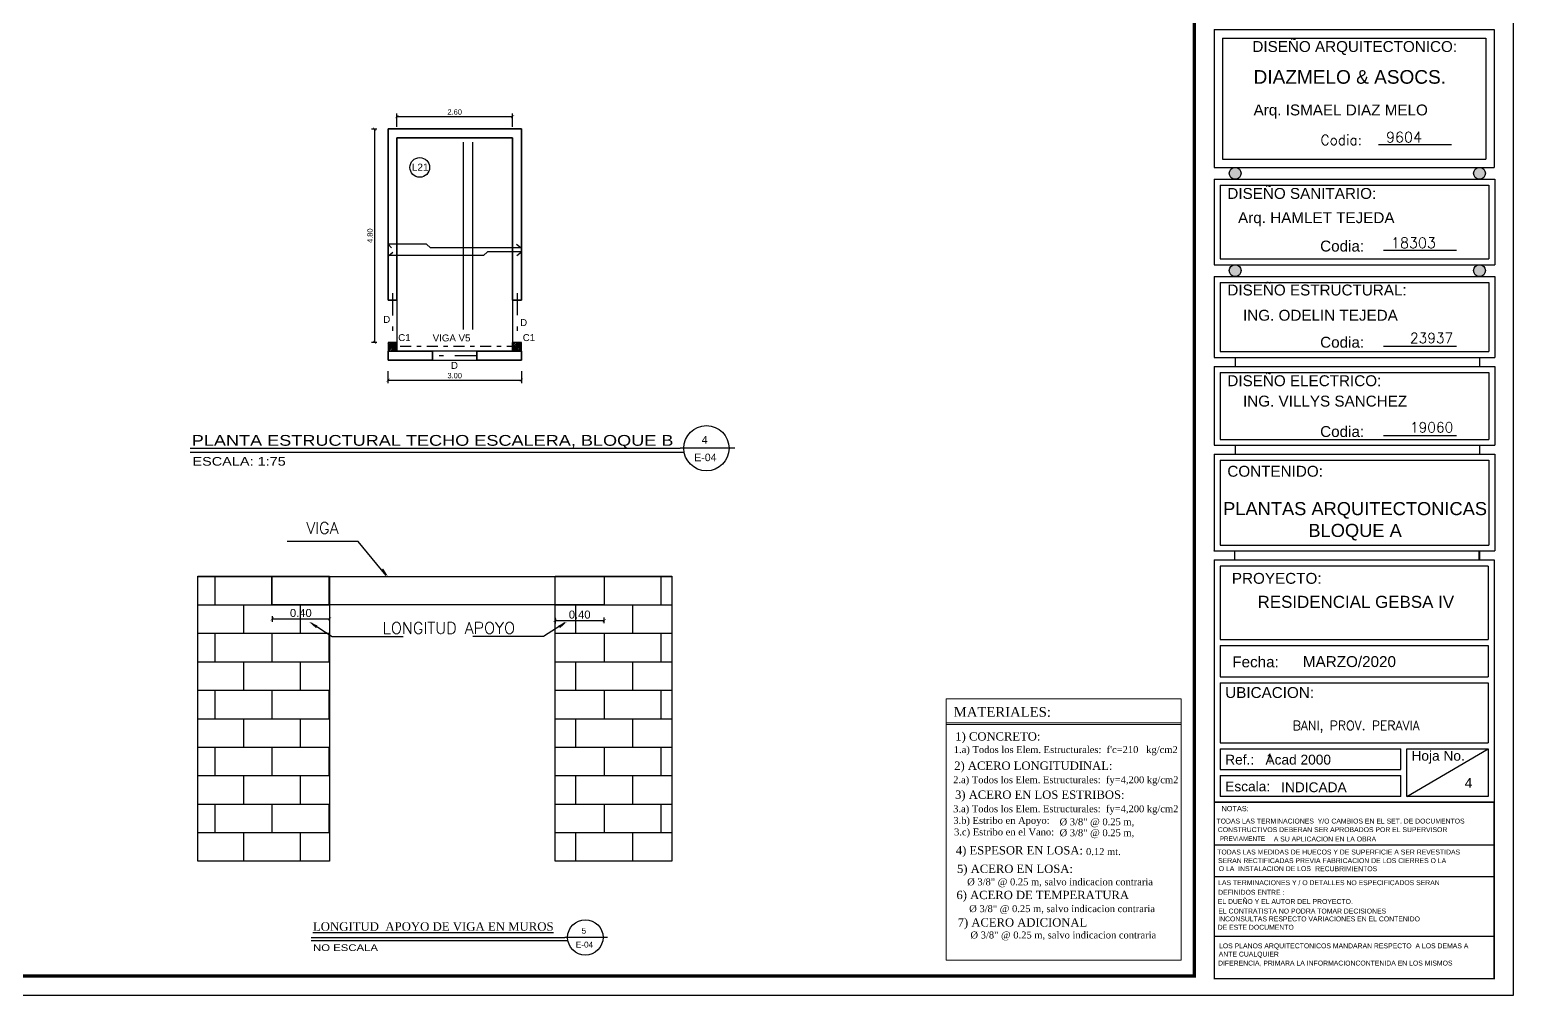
# Model space of a CAD drawing. Header units: feet. Extents: x 317 to 512, y -141 to 162.
# Drawn here: x 419.11 to 452.47, y -40.47 to -18.75 of the extents above; entities that cross this region are included whole.
import ezdxf
from ezdxf.enums import TextEntityAlignment as Align

# ---------------------------------------------------------------- set-up
doc = ezdxf.new("R2010")
doc.units = ezdxf.units.FT
doc.header["$MEASUREMENT"] = 0
doc.linetypes.add('DASHDOT', pattern=[1, 0.5, -0.25, 0, -0.25])
doc.layers.add('00-muro20', color=1, linetype='Continuous', lineweight=5)
for name, color, linetype in [('1', 1, 'Continuous'), ('ACERO', 4, 'Continuous'), ('columna', 9, 'Continuous'), ('DIM', 10, 'Continuous'), ('DMENCIÓN', 7, 'Continuous'), ('Layer5', 1, 'Continuous'), ('MARCO', 1, 'Continuous'), ('MUROS', 7, 'Continuous'), ('PERT-VENT', 8, 'Continuous'), ('PISO', 8, 'Continuous'), ('relleno', 8, 'Continuous'), ('TARGETA', 3, 'Continuous'), ('TARJETA2', 1, 'Continuous'), ('TEXTO', 2, 'Continuous'), ('TEXTOS', 3, 'Continuous'), ('TEXXT', 2, 'Continuous'), ('VIGAS', 4, 'DASHDOT')]:
    doc.layers.add(name, color=color, linetype=linetype)
doc.styles.add('120', font='SIMPLEX.shx', dxfattribs={"height": 1.97})
doc.styles.add('DAMIAN', font='arial.ttf', dxfattribs={"height": 0.12})
doc.styles.add('DIMTEXT', font='dim', dxfattribs={"width": 0.75, "bigfont": 'special'})
doc.styles.get("Standard").update_dxf_attribs({"font": 'arial.ttf'})
doc.styles.add('TITTEXTM', font='romanc.shx')
doc.styles.add('TNR', font='times.ttf')
doc.dimstyles.new('KEILY', dxfattribs={"dimtxt": 0.12, "dimasz": 0.07, "dimexe": 0.07, "dimexo": 0.25, "dimgap": 0.04, "dimtad": 1, "dimzin": 1, "dimdsep": 46, "dimtxsty": 'Standard', "dimblk": 'ARCHTICK', "dimcen": 2.5, "dimclrd": 256, "dimclre": 256, "dimclrt": 7, "dimazin": 0, "dimtfac": 1, "dimtix": 1, "dimtmove": 2, "dimatfit": 1, "dimfxl": 0.35, "dimfxlon": 1, "dimtolj": 1, "dimtzin": 1, "dimarcsym": 0})

# ---------------------------------------------------------------- blocks, each defined once
blk = doc.blocks.new('A$C012446DC')
at = {"layer": 'PISO'}
h = blk.add_hatch(dxfattribs=at)
h.set_pattern_fill('ANSI31', color=256, scale=0.008571, angle=180)
h.set_pattern_definition([(225, (206536.064322, 1154820.960068), (0.0192434059784, -0.0192434059784), [])])
h.paths.add_polyline_path([(0, 0), (0.2, 0), (0.2, 0.2), (0, 0.2)])
at = {"layer": 'columna'}
blk.add_lwpolyline([(0.2, 0.2), (0, 0.2), (0, 0), (0.2, 0)], close=True, dxfattribs=at)
blk = doc.blocks.new('_ArchTick')
at = {"color": 0, "linetype": 'ByBlock', "const_width": 0.15}
blk.add_lwpolyline([(-0.5, -0.5), (0.5, 0.5)], dxfattribs=at)
blk = doc.blocks.new('*D360')
at = {"layer": 'DEFPOINTS', "color": 0, "transparency": 16777216}
for p in [(430.922, -31.716), (432.027, -32.035), (432.027, -32.356)]:
    blk.add_point(p, dxfattribs=at)
at = {"layer": 'DIM', "lineweight": -2, "transparency": 16777216}
for p, q in [((430.922, -31.975), (430.922, -32.105)), ((432.027, -32.095), (432.027, -31.965)), ((430.922, -32.035), (432.027, -32.035))]:
    blk.add_line(p, q, dxfattribs=at)
at = {"layer": 'DIM', "lineweight": -2, "transparency": 16777216, "xscale": 0.07, "yscale": 0.07, "zscale": 0.07, "rotation": 180}
blk.add_blockref('_ArchTick', (430.922, -32.035), dxfattribs=at)
at = {"layer": 'DIM', "lineweight": -2, "transparency": 16777216, "xscale": 0.07, "yscale": 0.07, "zscale": 0.07}
blk.add_blockref('_ArchTick', (432.027, -32.035), dxfattribs=at)
at = {"layer": 'DIM', "color": 7, "transparency": 16777216, "insert": (431.475, -31.904), "char_height": 0.18, "attachment_point": 5}
blk.add_mtext('\\A1;0.40', dxfattribs=at)
blk = doc.blocks.new('*D361')
at = {"layer": 'DEFPOINTS', "color": 0, "transparency": 16777216}
for p in [(424.561, -31.679), (425.849, -31.679), (425.849, -31.999)]:
    blk.add_point(p, dxfattribs=at)
at = {"layer": 'DIM', "lineweight": -2, "transparency": 16777216}
for p, q in [((424.561, -31.939), (424.561, -32.069)), ((424.561, -31.999), (425.849, -31.999)), ((425.849, -31.939), (425.849, -32.069))]:
    blk.add_line(p, q, dxfattribs=at)
at = {"layer": 'DIM', "lineweight": -2, "transparency": 16777216, "xscale": 0.07, "yscale": 0.07, "zscale": 0.07, "rotation": 180}
blk.add_blockref('_ArchTick', (424.561, -31.999), dxfattribs=at)
at = {"layer": 'DIM', "lineweight": -2, "transparency": 16777216, "xscale": 0.07, "yscale": 0.07, "zscale": 0.07}
blk.add_blockref('_ArchTick', (425.849, -31.999), dxfattribs=at)
at = {"layer": 'DIM', "color": 7, "transparency": 16777216, "insert": (425.205, -31.867), "char_height": 0.18, "attachment_point": 5}
blk.add_mtext('\\A1;0.40', dxfattribs=at)
blk = doc.blocks.new('*D532')
at = {"layer": '00-muro20', "lineweight": -2, "transparency": 16777216}
for p, q in [((426.915, -20.98), (426.793, -20.98)), ((426.863, -20.98), (426.863, -25.78)), ((426.915, -25.78), (426.793, -25.78))]:
    blk.add_line(p, q, dxfattribs=at)
at = {"layer": 'DEFPOINTS', "color": 0, "transparency": 16777216}
for p in [(427.165, -20.98), (426.863, -25.78), (427.165, -25.78)]:
    blk.add_point(p, dxfattribs=at)
at = {"layer": '00-muro20', "lineweight": -2, "transparency": 16777216, "xscale": 0.07, "yscale": 0.07, "zscale": 0.07}
for p, rotation in [((426.863, -20.98), 90), ((426.863, -25.78), 270)]:
    blk.add_blockref('_ArchTick', p, dxfattribs=dict(at, rotation=rotation))
at = {"layer": '00-muro20', "color": 7, "transparency": 16777216, "insert": (426.762, -23.38), "char_height": 0.12, "attachment_point": 5, "rotation": 90}
blk.add_mtext('\\A1;4.80', dxfattribs=at)
blk = doc.blocks.new('*D533')
at = {"layer": '00-muro20', "lineweight": -2, "transparency": 16777216}
for p, q in [((427.365, -20.93), (427.365, -20.629)), ((429.965, -20.93), (429.965, -20.629)), ((427.365, -20.699), (429.965, -20.699))]:
    blk.add_line(p, q, dxfattribs=at)
at = {"layer": 'DEFPOINTS', "color": 0, "transparency": 16777216}
for p in [(429.965, -20.699), (427.365, -21.18), (429.965, -21.18)]:
    blk.add_point(p, dxfattribs=at)
at = {"layer": '00-muro20', "lineweight": -2, "transparency": 16777216, "xscale": 0.07, "yscale": 0.07, "zscale": 0.07, "rotation": 180}
blk.add_blockref('_ArchTick', (427.365, -20.699), dxfattribs=at)
at = {"layer": '00-muro20', "lineweight": -2, "transparency": 16777216, "xscale": 0.07, "yscale": 0.07, "zscale": 0.07}
blk.add_blockref('_ArchTick', (429.965, -20.699), dxfattribs=at)
at = {"layer": '00-muro20', "color": 7, "transparency": 16777216, "insert": (428.665, -20.598), "char_height": 0.12, "attachment_point": 5}
blk.add_mtext('\\A1;2.60', dxfattribs=at)
blk = doc.blocks.new('*D534')
at = {"layer": '00-muro20', "lineweight": -2, "transparency": 16777216}
for p, q in [((427.165, -26.43), (427.165, -26.7)), ((427.165, -26.63), (430.165, -26.63)), ((430.165, -26.43), (430.165, -26.7))]:
    blk.add_line(p, q, dxfattribs=at)
at = {"layer": 'DEFPOINTS', "color": 0, "transparency": 16777216}
for p in [(427.165, -26.18), (430.165, -26.18), (430.165, -26.63)]:
    blk.add_point(p, dxfattribs=at)
at = {"layer": '00-muro20', "lineweight": -2, "transparency": 16777216, "xscale": 0.07, "yscale": 0.07, "zscale": 0.07, "rotation": 180}
blk.add_blockref('_ArchTick', (427.165, -26.63), dxfattribs=at)
at = {"layer": '00-muro20', "lineweight": -2, "transparency": 16777216, "xscale": 0.07, "yscale": 0.07, "zscale": 0.07}
blk.add_blockref('_ArchTick', (430.165, -26.63), dxfattribs=at)
at = {"layer": '00-muro20', "color": 7, "transparency": 16777216, "insert": (428.665, -26.528), "char_height": 0.12, "attachment_point": 5}
blk.add_mtext('\\A1;3.00', dxfattribs=at)

msp = doc.modelspace()

# ---------------------------------------------------------------- hatches: boundary and pattern name
at = {"layer": 'relleno'}
h = msp.add_hatch(dxfattribs=at)
h.set_pattern_fill('AR-B816', color=256, scale=0.08)
h.set_pattern_definition([(0, (56.55966, 45.75585), (0, 0.64), []), (90, (56.55966, 45.75585), (-0.64, 0.64), [0.64, -0.64])])
h.paths.add_polyline_path([(422.8888, -31.03865), (422.8888, -37.44916), (425.84936, -37.44916), (425.84936, -31.03865)])
h = msp.add_hatch(dxfattribs=at)
h.set_pattern_fill('AR-B816', color=256, scale=0.08)
h.set_pattern_definition([(0, (66.59, 45.75585), (0, 0.64), []), (90, (66.59, 45.75585), (-0.64, 0.64), [0.64, -0.64])])
h.paths.add_polyline_path([(433.55062, -37.44916), (433.55062, -31.03865), (430.92246, -31.03865), (430.92246, -37.44916)])
at = {"layer": 'TEXTOS'}
h = msp.add_hatch(color=7, dxfattribs=at)
h.paths.add_polyline_path([(446.21482, -21.84332, 1), (446.21482, -22.10959, 1)])
h.paths.add_polyline_path([(451.70952, -21.84332, 1), (451.70952, -22.10959, 1)])
h = msp.add_hatch(color=7, dxfattribs=at)
h.paths.add_polyline_path([(446.21482, -24.03151, 1), (446.21482, -24.29778, 1)])
h.paths.add_polyline_path([(451.70952, -24.03151, 1), (451.70952, -24.29778, 1)])

# ---------------------------------------------------------------- linework, layer by layer
for p, q in [((426.49236, -30.25773), (424.89634, -30.25773)), ((427.12079, -31.02329), (426.49236, -30.25773)), ((425.43628, -32.08788), (425.91268, -32.39889)), ((431.1419, -32.08788), (430.6655, -32.39889)), ((425.91268, -32.39889), (427.50871, -32.39889)), ((430.6655, -32.39889), (429.06947, -32.39889))]:
    msp.add_line(p, q)
for points in [[(427.05748, -30.86575), (427.00536, -30.91056), (427.16587, -31.04452)], [(425.54564, -32.20757), (425.58299, -32.14987), (425.3912, -32.06666)], [(431.03255, -32.20757), (430.99519, -32.14987), (431.18698, -32.06666)]]:
    msp.add_solid(points)
at = {"layer": '1', "color": 4, "linetype": 'Continuous'}
for p, q in [((445.74434, -37.07774), (452.03866, -37.07774)), ((445.74434, -37.79652), (452.03866, -37.79652)), ((445.74434, -39.1347), (452.03866, -39.1347))]:
    msp.add_line(p, q, dxfattribs=at)
at = {"layer": 'ACERO'}
for p, q in [((428.85698, -21.27553), (428.85698, -25.49274)), ((429.06602, -21.27553), (429.06602, -25.49274))]:
    msp.add_line(p, q, dxfattribs=at)
for points in [[(430.05586, -23.57285), (430.1567, -23.65333), (428.11968, -23.65333), (428.0305, -23.57302), (427.16957, -23.57302), (427.24091, -23.65333)], [(430.06424, -23.82603), (430.16499, -23.74543), (429.40255, -23.74643), (429.31346, -23.82685), (427.18063, -23.82685), (427.27175, -23.74995)]]:
    msp.add_lwpolyline(points, dxfattribs=at)
at = {"layer": 'DIM'}
for points in [[(422.8888, -31.03865), (425.84936, -31.03865), (425.84936, -37.44916), (422.8888, -37.44916)], [(430.92246, -31.03865), (433.55062, -31.03865), (433.55062, -37.44916), (430.92246, -37.44916)]]:
    msp.add_lwpolyline(points, close=True, dxfattribs=at)
at = {"layer": 'DIM', "color": 4}
msp.add_lwpolyline([(432.02722, -31.67931), (424.55096, -31.67931), (424.55096, -31.04452), (432.02722, -31.04452)], close=True, dxfattribs=at)
at = {"layer": 'Layer5', "linetype": 'Continuous', "lineweight": 5, "ltscale": 4}
for p, q in [((439.71703, -35.84189), (439.71703, -33.80019)), ((439.71703, -33.80019), (444.99743, -33.80019)), ((444.99743, -33.80019), (444.99743, -37.33598)), ((439.71703, -34.33427), (444.99743, -34.33427)), ((439.71703, -34.37132), (444.99743, -34.37132)), ((439.71703, -35.84189), (439.71703, -37.33598)), ((439.71703, -37.33598), (439.71703, -38.46681)), ((444.99743, -37.33598), (444.99743, -39.67788)), ((439.71703, -38.46681), (439.71703, -39.67788)), ((439.71703, -39.67788), (444.99743, -39.67788))]:
    msp.add_line(p, q, dxfattribs=at)
at = {"layer": 'MARCO'}
msp.add_lwpolyline([(387.97006, 1.53326), (452.47006, 1.53326), (452.47006, -40.46674), (387.97006, -40.46674)], close=True, dxfattribs=at)
at = {"layer": 'MARCO', "const_width": 0.075}
msp.add_lwpolyline([(445.29759, 1.09923), (388.40409, 1.09923), (388.40409, -40.0327), (445.29759, -40.0327)], close=True, dxfattribs=at)
at = {"layer": 'MUROS', "lineweight": 35, "extrusion": (-2.36783e-12, 8.94772e-16, -1)}
for p, q in [((427.16508, -20.97988), (427.16508, -24.82988)), ((427.16508, -20.97988), (430.16508, -20.97988)), ((430.16508, -20.97988), (430.16508, -24.82988)), ((427.36508, -24.82988), (427.36508, -21.17988)), ((427.36508, -21.17988), (429.96508, -21.17988)), ((429.96508, -24.82988), (429.96508, -21.17988)), ((427.16508, -24.82988), (427.36508, -24.82988)), ((427.16508, -26.17988), (427.16508, -25.97988)), ((427.36508, -25.97988), (427.36508, -25.82988)), ((428.16508, -25.97988), (428.16508, -26.17988)), ((429.16508, -25.97988), (429.16508, -26.17988)), ((429.96508, -25.97988), (429.96508, -25.77988)), ((430.16508, -26.17988), (430.16508, -25.97988))]:
    msp.add_line(p, q, dxfattribs=at)
at = {"layer": 'MUROS', "lineweight": 35}
for p, q in [((430.16508, -24.82988), (429.96508, -24.82988)), ((427.36508, -25.97988), (428.16508, -25.97988)), ((429.16508, -25.97988), (429.96508, -25.97988)), ((427.16508, -26.17988), (428.16508, -26.17988)), ((430.16508, -26.17988), (429.16508, -26.17988))]:
    msp.add_line(p, q, dxfattribs=at)
at = {"layer": 'PERT-VENT', "extrusion": (-2.36783e-12, 8.94772e-16, -1)}
for p, q in [((429.16508, -25.97988), (428.16508, -25.97988)), ((428.16508, -26.17988), (429.16508, -26.17988))]:
    msp.add_line(p, q, dxfattribs=at)
at = {"layer": 'PISO'}
for p, q in [((427.36508, -24.77988), (427.36508, -25.77988)), ((427.36508, -24.82988), (427.36508, -25.82988)), ((429.96508, -24.77988), (429.96508, -25.77988)), ((429.96508, -24.82988), (429.96508, -25.77988))]:
    msp.add_line(p, q, dxfattribs=at)
at = {"layer": 'TARGETA', "color": 3}
for p, q in [((445.74434, -18.7455), (445.74434, -21.84332)), ((445.74434, -18.7455), (452.03866, -18.7455)), ((445.74434, -18.7455), (452.03866, -18.7455)), ((445.93286, -18.93401), (445.93286, -21.65481)), ((445.93286, -18.93401), (451.85014, -18.93401)), ((451.85014, -18.93401), (451.85014, -21.65481)), ((452.03866, -18.7455), (452.03866, -21.84332)), ((445.93286, -21.65481), (451.85014, -21.65481)), ((445.74434, -21.84332), (452.03866, -21.84332)), ((445.74434, -22.10959), (452.05064, -22.10959)), ((445.74434, -22.10959), (445.74434, -24.03151)), ((445.87852, -22.24377), (451.91646, -22.24377)), ((445.87852, -22.24377), (445.87852, -23.89733)), ((451.91646, -22.24377), (451.91646, -23.89733)), ((452.05064, -22.10959), (452.05064, -24.03151)), ((445.87852, -23.89733), (451.91646, -23.89733)), ((445.74434, -24.03151), (452.05064, -24.03151)), ((445.74434, -24.29778), (445.74434, -26.11852)), ((445.74434, -24.29778), (452.05064, -24.29778)), ((452.05064, -24.29778), (452.05064, -26.11852)), ((445.87852, -24.43195), (445.87852, -25.98435)), ((445.87852, -24.43195), (451.91646, -24.43195)), ((451.91646, -24.43195), (451.91646, -25.98435)), ((445.87852, -25.98435), (451.91646, -25.98435)), ((445.74434, -26.11852), (452.05064, -26.11852)), ((445.74434, -26.31924), (445.74434, -28.09523)), ((445.74434, -26.31924), (452.05064, -26.31924)), ((452.05064, -26.31924), (452.05064, -28.09523)), ((445.87852, -26.45341), (445.87852, -27.96106)), ((445.87852, -26.45341), (451.91646, -26.45341)), ((445.87854, -26.4534), (445.87854, -27.96105)), ((451.91646, -26.45341), (451.91646, -27.96106)), ((445.87852, -27.96106), (451.91646, -27.96106)), ((445.87854, -27.96105), (451.91648, -27.96105)), ((445.74434, -28.09523), (452.05064, -28.09523)), ((445.74434, -28.29595), (445.74434, -29.02327)), ((445.74434, -28.29595), (445.74434, -30.47166)), ((445.74434, -28.29595), (445.74434, -29.03229)), ((445.74434, -28.29595), (452.05064, -28.29595)), ((451.70865, -28.09523), (451.70865, -28.29595)), ((452.05064, -28.29595), (452.05064, -30.47166)), ((445.87852, -28.43012), (445.87852, -30.33749)), ((445.87852, -28.43012), (451.91646, -28.43012)), ((451.91646, -28.43012), (451.91646, -30.33749)), ((445.87852, -30.33749), (451.91646, -30.33749)), ((445.74434, -30.47166), (452.05064, -30.47166)), ((445.74434, -30.67176), (452.03866, -30.67176)), ((445.74434, -30.67176), (445.74434, -36.12518)), ((452.03866, -30.67176), (452.03866, -36.12518)), ((445.87826, -30.81398), (445.87826, -32.46249)), ((451.90474, -30.81398), (445.87826, -30.81398)), ((451.90474, -30.81398), (451.90474, -32.46249)), ((445.87826, -32.46249), (451.90474, -32.46249)), ((445.87826, -32.59641), (451.90474, -32.59641)), ((445.87826, -32.59641), (445.87826, -33.30408)), ((451.90474, -32.59641), (451.90474, -33.30408)), ((445.87826, -33.30408), (451.90474, -33.30408)), ((445.87826, -33.438), (445.87826, -34.78596)), ((445.87826, -33.438), (451.90474, -33.438)), ((445.87826, -33.438), (451.90474, -33.438)), ((451.90474, -33.438), (451.90474, -34.78596)), ((445.87826, -34.78596), (451.90474, -34.78596)), ((445.87826, -34.91988), (445.87826, -35.38861)), ((445.87826, -34.91988), (449.94055, -34.91988)), ((449.94055, -35.38861), (449.94055, -34.91988)), ((450.07447, -34.91988), (451.90474, -34.91988)), ((450.07447, -35.99126), (451.90474, -34.91988)), ((450.07447, -35.99126), (450.07447, -34.91988)), ((451.90474, -34.91988), (451.90474, -35.99126)), ((445.87826, -35.38861), (449.94055, -35.38861)), ((445.87826, -35.52253), (445.87826, -35.99126)), ((445.87826, -35.52253), (449.94055, -35.52253)), ((449.94055, -35.99126), (449.94055, -35.52253)), ((449.94055, -35.99126), (445.87826, -35.99126)), ((451.90474, -35.99126), (450.07447, -35.99126))]:
    msp.add_line(p, q, dxfattribs=at)
at = {"layer": 'TARJETA2', "color": 7}
msp.add_line((445.74434, -36.12518), (445.74434, -40.08997), dxfattribs=at)
at = {"layer": 'TEXTO'}
msp.add_circle((427.87942, -21.84453), 0.21997, dxfattribs=at)
at = {"layer": 'TEXTOS', "color": 7}
for p, q in [((445.74434, -26.31924), (445.74434, -27.30171)), ((446.21395, -26.11852), (446.21395, -26.31924)), ((451.70865, -26.11852), (451.70865, -26.31924)), ((446.21395, -28.09523), (446.21395, -28.29595)), ((445.74434, -30.47581), (445.74434, -30.47166)), ((446.20197, -30.47166), (446.20197, -30.67176)), ((451.69667, -30.47166), (451.69667, -30.67176)), ((451.70865, -30.47223), (451.70865, -30.67295)), ((452.03866, -35.95742), (452.03866, -40.08997)), ((452.03866, -36.12518), (445.74434, -36.12518)), ((445.74434, -40.08997), (452.03866, -40.08997))]:
    msp.add_line(p, q, dxfattribs=at)
for centre in [(446.21482, -21.97646), (451.70952, -21.97646), (446.21482, -24.16464), (451.70952, -24.16464)]:
    msp.add_circle(centre, 0.13313, dxfattribs=at)
at = {"layer": 'TEXXT'}
for p, q in [((449.43786, -21.32653), (451.07938, -21.32653)), ((449.54981, -23.70376), (451.19132, -23.70376)), ((449.54981, -25.8663), (451.19132, -25.8663)), ((449.54981, -27.87526), (451.19132, -27.87526))]:
    msp.add_line(p, q, dxfattribs=at)
at = {"layer": 'TEXXT', "color": 4}
for p, q in [((422.71653, -28.16056), (433.73425, -28.16056)), ((434.9616, -28.16056), (433.73425, -28.16056)), ((425.43983, -39.16327), (431.13855, -39.16327)), ((432.10031, -39.16327), (431.13855, -39.16327))]:
    msp.add_line(p, q, dxfattribs=at)
at = {"layer": 'TEXXT', "color": 3}
for p, q in [((422.71653, -28.24781), (433.83321, -28.24781)), ((425.43983, -39.23164), (431.21609, -39.23164))]:
    msp.add_line(p, q, dxfattribs=at)
at = {"layer": 'TEXXT', "const_width": 0.03142}
msp.add_lwpolyline([(445.74434, -36.12518), (452.03866, -36.12518), (452.03866, -40.08997), (445.74434, -40.08997), (445.74434, -36.12518)], dxfattribs=at)
at = {"layer": 'TEXXT', "color": 4}
for centre, radius in [((434.32608, -28.16056), 0.50802), ((431.60231, -39.16327), 0.39809)]:
    msp.add_circle(centre, radius, dxfattribs=at)
at = {"layer": 'VIGAS'}
for p, q in [((427.26404, -24.672), (427.26404, -25.93562)), ((430.0693, -24.67055), (430.0693, -25.99084)), ((429.16508, -26.07988), (428.16508, -26.07988))]:
    msp.add_line(p, q, dxfattribs=at)
at = {"layer": 'VIGAS', "ltscale": 0.5}
msp.add_line((430.08835, -25.87027), (427.24434, -25.87027), dxfattribs=at)

# ---------------------------------------------------------------- block references
for p in [(427.16508, -25.97988), (429.96508, -25.97988)]:
    msp.add_blockref('A$C012446DC', p)

# ---------------------------------------------------------------- texts
at = {"style": 'DIMTEXT'}
msp.add_attdef('1', text='1', height=0.23565, dxfattribs=at).set_placement((446.98697, -35.25965), align=Align.CENTER)
at = {"layer": 'DMENCIÓN', "color": 7, "style": '120'}
for s, height, p in [('VIGA', 0.261297, (425.68972, -30.08599)), ('LONGITUD APOYO', 0.2612973, (428.53136, -32.33493))]:
    msp.add_text(s, height=height, dxfattribs=at).set_placement(p, align=Align.CENTER)
at = {"layer": 'TEXTO', "color": 7, "style": 'TNR'}
for s, height, p in [('MATERIALES:', 0.2188908, (440.97954, -34.09134)), ('1) CONCRETO:', 0.1876207, (440.87833, -34.64163)), ("1.a) Todos los Elem. Estructurales:  f'c=210   kg/cm2", 0.1563506, (442.4061, -34.93864)), ('2) ACERO LONGITUDINAL:', 0.1876207, (441.67651, -35.30061)), ('2.a) Todos los Elem. Estructurales:  fy=4,200 kg/cm2', 0.1563506, (442.4061, -35.61789)), ('3) ACERO EN LOS ESTRIBOS:', 0.1876207, (441.82184, -35.95337)), ('3.a) Todos los Elem. Estructurales:  fy=4,200 kg/cm2', 0.1563506, (442.4061, -36.27064)), ('3.b) Estribo en Apoyo:   ', 0.1563506, (441.04824, -36.53175)), ('3.c) Estribo en el Vano:   ', 0.1563506, (441.10728, -36.79103)), ('4) ESPESOR EN LOSA:', 0.1876207, (441.36323, -37.2039)), ('5) ACERO EN LOSA:', 0.1876207, (441.2638, -37.61967)), ('6) ACERO DE TEMPERATURA', 0.1876207, (441.88812, -38.20863)), ('7) ACERO ADICIONAL', 0.1876207, (441.43225, -38.82692))]:
    msp.add_text(s, height=height, dxfattribs=at).set_placement(p, align=Align.MIDDLE_CENTER)
at = {"layer": 'TEXTO', "color": 7}
for s, height, p in [('NOTAS:', 0.117823, (445.90802, -36.20711)), ('  PREVIAMENTE', 0.1021137, (445.78839, -36.89299))]:
    msp.add_text(s, height=height, dxfattribs=at).set_placement(p, align=Align.TOP_LEFT)
at = {"layer": 'TEXTO', "color": 7, "style": 'TNR'}
for s, height, p in [('%%C 3/8" @ 0.25 m, ', 0.1563506, (442.26676, -36.64175)), ('%%C 3/8" @ 0.25 m, ', 0.1563506, (442.26676, -36.88755)), ('0.12 mt.', 0.156351, (442.86157, -37.31171)), ('%%C 3/8" @ 0.25 m, salvo indicacion contraria', 0.1563506, (440.18909, -37.99206)), ('%%C 3/8" @ 0.25 m, salvo indicacion contraria', 0.1563506, (440.23466, -38.59537)), ('%%C 3/8" @ 0.25 m, salvo indicacion contraria', 0.1563506, (440.26314, -39.1873))]:
    msp.add_text(s, height=height, dxfattribs=at).set_placement(p)
at = {"layer": 'TEXTOS', "color": 7}
for s, height, style, p in [('  Codia:', 0.226759, 'TITTEXTM', (447.82405, -21.11372)), ('9604', 0.23548, 'TITTEXTM', (449.6083, -21.04652)), ('  Codia:', 0.245073, 'DAMIAN', (447.93599, -23.49095)), ('18303', 0.23548, 'TITTEXTM', (449.72024, -23.42374)), ('  Codia:', 0.245073, 'DAMIAN', (447.93599, -25.65349)), ('  Codia:', 0.245073, 'DAMIAN', (447.93599, -27.66244)), ('Fecha:', 0.245073, 'DAMIAN', (446.15058, -32.84345)), ('UBICACION:', 0.245073, 'DAMIAN', (445.99142, -33.53308)), ('Hoja No.', 0.220566, 'DAMIAN', (450.17963, -34.96819)), ('Ref.:', 0.220566, 'DAMIAN', (445.99142, -35.05466)), ('Acad 2000', 0.220566, 'DAMIAN', (446.89693, -35.05466)), ('Escala:', 0.220566, 'DAMIAN', (445.99142, -35.65731)), ('4', 0.22057, 'DAMIAN', (451.37736, -35.57718)), ('TODAS LAS TERMINACIONES  Y/O CAMBIOS EN EL SET. DE DOCUMENTOS', 0.1102828, 'DAMIAN', (445.79417, -36.49189)), ('CONSTRUCTIVOS DEBERAN SER APROBADOS POR EL SUPERVISOR  ', 0.1102828, 'DAMIAN', (445.82513, -36.6845)), ('A SU APLICACION EN LA OBRA', 0.1102828, 'DAMIAN', (447.08261, -36.89516)), ('TODAS LAS MEDIDAS DE HUECOS Y DE SUPERFICIE A SER REVESTIDAS ', 0.1102828, 'DAMIAN', (445.81284, -37.18818)), ('  SERAN', 0.110283, 'DAMIAN', (445.74569, -37.38139)), (' O LA  INSTALACION DE LOS', 0.1102828, 'DAMIAN', (445.80317, -37.5615)), ('RECTIFICADAS PREVIA FABRICACION DE LOS CIERRES O LA   ', 0.1102828, 'DAMIAN', (446.39805, -37.3818)), ('RECUBRIMIENTOS', 0.1102828, 'DAMIAN', (448.01293, -37.56405)), ('LAS TERMINACIONES Y / O DETALLES NO ESPECIFICADOS SERAN ', 0.1102828, 'DAMIAN', (445.83271, -37.87791)), ('EL DUEÑO Y EL AUTOR DEL PROYECTO.  ', 0.1102828, 'DAMIAN', (445.8226, -38.30125)), ('  DEFINIDOS ENTRE :', 0.1102828, 'DAMIAN', (445.74649, -38.09355)), ('  EL CONTRATISTA NO PODRA TOMAR DECISIONES ', 0.1102828, 'DAMIAN', (445.74985, -38.51574)), ('INCONSULTAS RESPECTO VARIACIONES EN EL CONTENIDO  ', 0.1102828, 'DAMIAN', (445.83418, -38.69255)), (' DE ESTE DOCUMENTO', 0.1102828, 'DAMIAN', (445.77945, -38.88054)), ('LOS PLANOS ARQUITECTONICOS MANDARAN RESPECTO  A LOS DEMAS A ', 0.1102828, 'DAMIAN', (445.85232, -39.29853)), ('DIFERENCIA, PRIMARA LA INFORMACIONCONTENIDA EN LOS MISMOS', 0.1102828, 'DAMIAN', (445.83013, -39.68625)), ('  ANTE CUALQUIER  ', 0.1102828, 'DAMIAN', (445.75954, -39.48504))]:
    msp.add_text(s, height=height, dxfattribs=dict(at, style=style)).set_placement(p, align=Align.TOP_LEFT)
at = {"layer": 'TEXTOS', "linetype": 'Continuous', "ltscale": 0.9}
for s, height, p in [('L21', 0.161, (427.70166, -21.91945)), ('D', 0.156, (427.05845, -25.34085)), ('D', 0.156, (430.13674, -25.41046)), ('C1', 0.156, (427.3951, -25.75036)), ('VIGA V5', 0.156, (428.17073, -25.75775)), ('C1', 0.156, (430.1951, -25.75036)), ('D', 0.156, (428.58142, -26.3746))]:
    msp.add_text(s, height=height, dxfattribs=at).set_placement(p)
at = {"layer": 'TEXTOS', "color": 7, "style": 'DAMIAN', "width": 1.2}
for s, height, p in [('PLANTA ESTRUCTURAL TECHO ESCALERA, BLOQUE B', 0.2427721, (422.75211, -28.10532)), (' ESCALA: 1:75', 0.1942177, (422.67674, -28.55285)), (' NO ESCALA', 0.152191, (425.40866, -39.47067))]:
    msp.add_text(s, height=height, dxfattribs=at).set_placement(p)
at = {"layer": 'TEXTOS', "color": 7, "style": 'DAMIAN'}
for s, height, p in [('MARZO/2020', 0.245073, (447.73824, -33.08228)), ('INDICADA', 0.220566, (447.25011, -35.89683))]:
    msp.add_text(s, height=height, dxfattribs=at).set_placement(p)
at = {"layer": 'TEXTOS', "color": 7}
for s, insert, char_height, width, attachment_point, style in [('DISEÑO ARQUITECTONICO:', (446.60229, -19.00222), 0.2450728, 8.710453, 1, 'DAMIAN'), ('DIAZMELO & ASOCS.', (446.62911, -19.65532), 0.306341, 10.8790331, 1, 'DAMIAN'), ('Arq. ISMAEL DIAZ MELO', (446.62911, -20.4291), 0.2450728, 8.7032265, 1, 'DAMIAN'), ('DISEÑO SANITARIO:', (446.03937, -22.307), 0.2450728, 8.710453, 1, 'DAMIAN'), ('Arq. HAMLET TEJEDA', (446.27973, -22.85245), 0.2450728, 8.7032265, 1, 'DAMIAN'), ('DISEÑO ESTRUCTURAL:', (446.03937, -24.47924), 0.2450728, 8.710453, 1, 'DAMIAN'), ('ING. ODELIN TEJEDA', (446.39168, -25.04675), 0.2450728, 8.7032265, 1, 'DAMIAN'), ('23937', (450.14547, -25.68219), 0.227346, 25.3352368, 4, 'TITTEXTM'), ('DISEÑO ELECTRICO:', (446.03937, -26.64396), 0.2450728, 44.2125063, 4, 'DAMIAN'), ('ING. VILLYS SANCHEZ', (446.3917, -26.97781), 0.2450728, 8.7032265, 1, 'DAMIAN'), ('19060', (450.14549, -27.69113), 0.227346, 25.3352368, 4, 'TITTEXTM'), ('CONTENIDO:', (446.03937, -28.55612), 0.245073, 8.710453, 1, 'DAMIAN'), ('PLANTAS ARQUITECTONICAS\\PBLOQUE A', (448.91134, -29.37173), 0.2940874, 10.4438718, 2, 'DAMIAN'), ('PROYECTO:', (446.14169, -30.96507), 0.245073, 8.710453, 1, 'DAMIAN'), ('RESIDENCIAL GEBSA IV', (448.9285, -31.48013), 0.2723984, 9.6736363, 2, 'DAMIAN'), (' BANI, PROV. PERAVIA', (448.86716, -34.29521), 0.2042988, 7.2552272, 2, 'TITTEXTM'), ('{\\fTimes New Roman|b0|i0|c0|p18;\\LLONGITUD  APOYO DE VIGA EN MUROS}', (425.47735, -38.82292, -15.86926), 0.1902392, 10.4181005, 1, 'DAMIAN')]:
    msp.add_mtext(s, dxfattribs=dict(at, insert=insert, char_height=char_height, width=width, attachment_point=attachment_point, style=style))
at = {"layer": 'TEXXT', "style": 'DAMIAN'}
for s, height, p in [('4', 0.16907, (434.28464, -28.05574)), ('E-04', 0.169073, (434.30212, -28.45174)), ('5', 0.13249, (431.56983, -39.08114)), ('E-04', 0.132488, (431.58354, -39.39144))]:
    msp.add_text(s, height=height, dxfattribs=at).set_placement(p, align=Align.CENTER)

# ---------------------------------------------------------------- dimensions: what is measured, and where the dimension line sits
at = {"layer": '00-muro20'}
for base, p1, p2, picture, middle in [((429.96508, -20.69938), (427.36508, -21.17988), (429.96508, -21.17988), '*D533', (428.66508, -20.59812)), ((430.16508, -26.62952), (427.16508, -26.17988), (430.16508, -26.17988), '*D534', (428.66508, -26.52821))]:
    dim = msp.add_linear_dim(base=base, p1=p1, p2=p2, dimstyle='KEILY', override={"dimfxl": 0.3}, dxfattribs=at)
    dim.commit()
    dim.dimension.update_dxf_attribs({"geometry": picture, "text_midpoint": middle})
dim = msp.add_linear_dim(base=(426.86281, -25.77988), p1=(427.16508, -20.97988), p2=(427.16508, -25.77988), angle=90, dimstyle='KEILY', override={"dimfxl": 0.3}, dxfattribs=at)
dim.commit()
dim.dimension.update_dxf_attribs({"geometry": '*D532', "text_midpoint": (426.76154, -23.37988)})
at = {"layer": 'DIM'}
for base, p1, p2, picture, middle in [((425.84936, -31.99907), (424.56099, -31.67931), (425.84936, -31.67931), '*D361', (425.20517, -31.86716)), ((432.02722, -32.03548), (430.92246, -31.71572), (432.02722, -32.35638), '*D360', (431.47484, -31.90357))]:
    dim = msp.add_linear_dim(base=base, p1=p1, p2=p2, text='0.40', dimstyle='KEILY', override={"dimtxt": 0.18, "dimfxl": 0.06}, dxfattribs=at)
    dim.commit()
    dim.dimension.update_dxf_attribs({"geometry": picture, "text_midpoint": middle})

doc.saveas('drawing.dxf')
